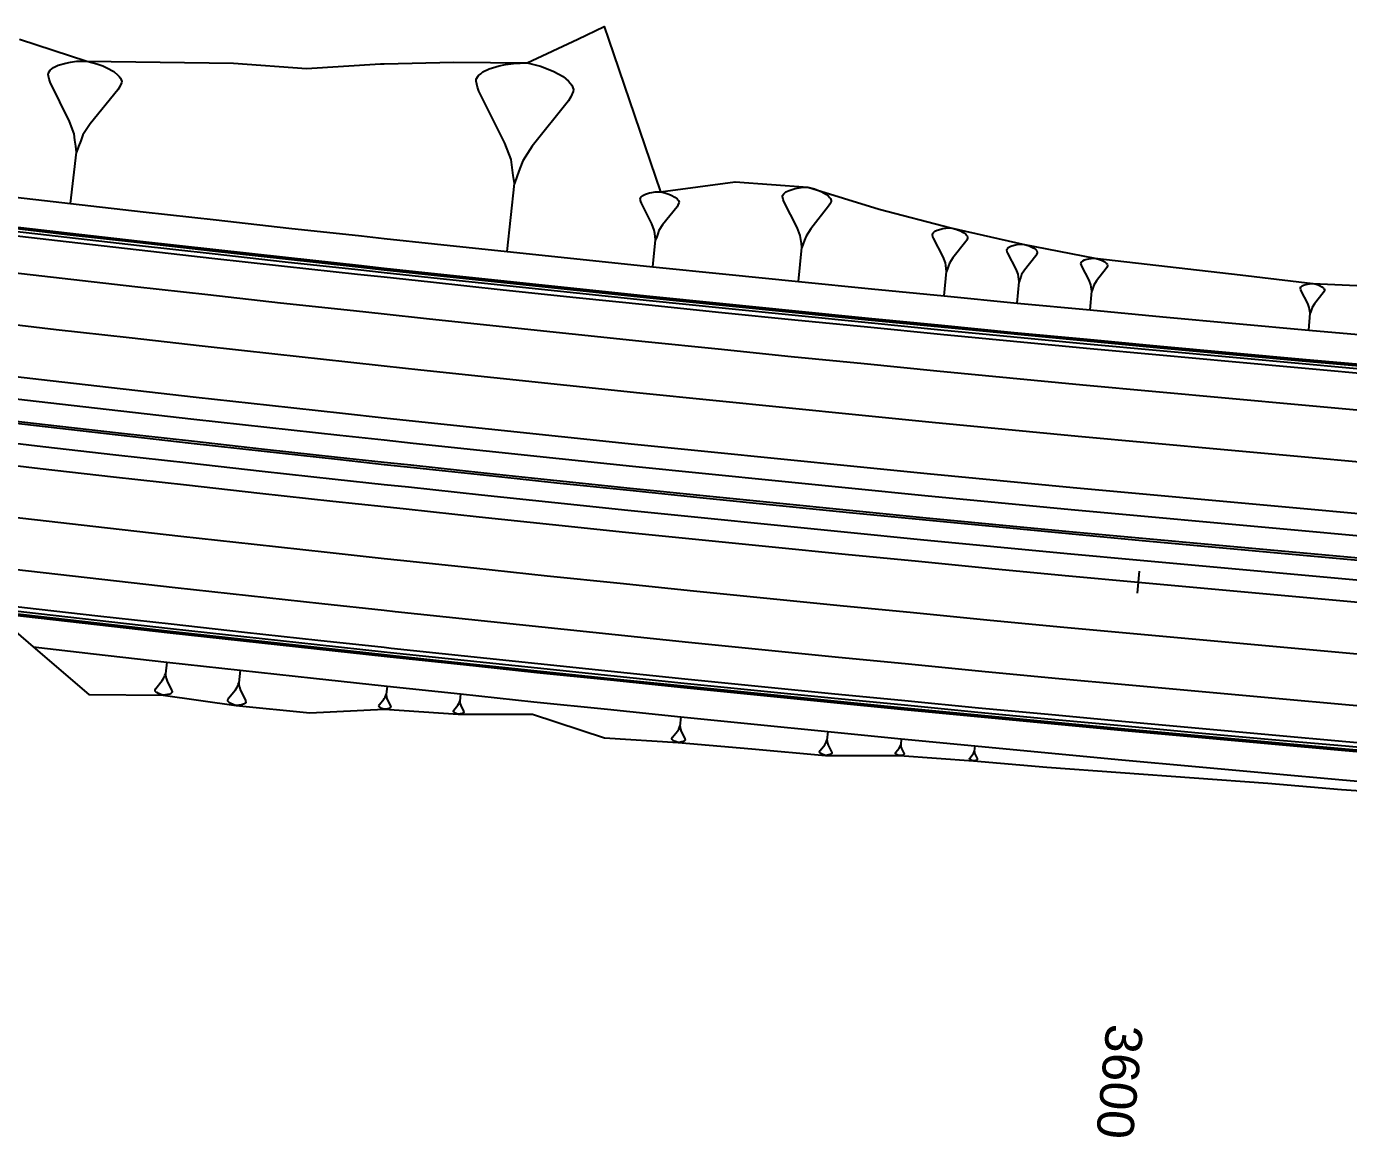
# Model space of a CAD drawing. Extents: x 384551 to 386632, y 802806 to 803252.
# Drawn here: x 384975.7 to 385065.5, y 802825.4 to 802900.9 of the extents above; entities that cross this region are included whole.
import ezdxf
from ezdxf.enums import TextEntityAlignment as Align

# ---------------------------------------------------------------- set-up
doc = ezdxf.new("R2010")
doc.units = 0
doc.layers.get('0').update_dxf_attribs({"linetype": 'CONTINUOUS'})
doc.styles.add('ARIAL', font='ARIAL.FON')

msp = doc.modelspace()

# ---------------------------------------------------------------- linework, layer by layer
at = {"color": 7}
for p, q in [((384978.6763, 802898.4327), (384979.0865, 802898.4868)), ((384979.0865, 802898.4868), (384979.7959, 802898.5066)), ((384979.7959, 802898.5066), (384980.4825, 802898.327)), ((384977.1661, 802897.5954), (384977.1775, 802897.6951)), ((384977.2316, 802897.2848), (384977.1661, 802897.5954)), ((384977.1775, 802897.6951), (384977.3001, 802897.8831)), ((384977.3001, 802897.8831), (384977.4112, 802897.9714)), ((384977.4112, 802897.9714), (384977.5223, 802898.0597)), ((384977.5223, 802898.0597), (384977.8443, 802898.2249)), ((384977.8443, 802898.2249), (384978.3657, 802898.3673)), ((384978.3657, 802898.3673), (384978.6763, 802898.4327)), ((384980.4825, 802898.327), (384980.87, 802898.1816)), ((384980.87, 802898.1816), (384981.1577, 802898.0476)), ((384981.1577, 802898.0476), (384981.6334, 802897.7911)), ((384981.6334, 802897.7911), (384981.9097, 802897.5575)), ((384981.9097, 802897.5575), (384981.998, 802897.4463)), ((385006.4134, 802897.5283), (385006.5595, 802897.6465)), ((385006.5595, 802897.6465), (385006.7056, 802897.7646)), ((385006.7056, 802897.7646), (385007.1299, 802897.9869)), ((385007.1299, 802897.9869), (385007.8184, 802898.1812)), ((385007.8184, 802898.1812), (385008.2287, 802898.2714)), ((385008.2287, 802898.2714), (385008.7711, 802898.3476)), ((385008.7711, 802898.3476), (385009.7099, 802898.3819)), ((385009.7099, 802898.3819), (385010.6207, 802898.1519)), ((385010.6207, 802898.1519), (385011.1352, 802897.9639)), ((385011.1352, 802897.9639), (385011.5175, 802897.7899)), ((385011.5175, 802897.7899), (385012.1501, 802897.4557)), ((384977.3085, 802897.074), (384977.2316, 802897.2848)), ((384978.6185, 802894.3985), (384977.3085, 802897.074)), ((384982.0179, 802896.7369), (384981.8953, 802896.5489)), ((384981.998, 802897.4463), (384982.0863, 802897.3352)), ((384982.1518, 802897.0247), (384982.0179, 802896.7369)), ((384982.0863, 802897.3352), (384982.1632, 802897.1244)), ((384982.1632, 802897.1244), (384982.1518, 802897.0247)), ((385006.2394, 802897.146), (385006.2534, 802897.2781)), ((385006.3296, 802896.7357), (385006.2394, 802897.146)), ((385006.2534, 802897.2781), (385006.4134, 802897.5283)), ((385006.4337, 802896.4575), (385006.3296, 802896.7357)), ((385012.1501, 802897.4557), (385012.5185, 802897.1496)), ((385012.5185, 802897.1496), (385012.6366, 802897.0035)), ((385012.6366, 802897.0035), (385012.7548, 802896.8574)), ((385012.7548, 802896.8574), (385012.8589, 802896.5792)), ((384981.8953, 802896.5489), (384980.0145, 802894.2387)), ((385008.1981, 802892.9311), (385006.4337, 802896.4575)), ((385012.5108, 802895.8145), (385010.0476, 802892.7354)), ((385012.6709, 802896.0648), (385012.5108, 802895.8145)), ((385012.8449, 802896.4471), (385012.6709, 802896.0648)), ((385012.8589, 802896.5792), (385012.8449, 802896.4471)), ((384978.9261, 802893.5551), (384978.6185, 802894.3985)), ((384980.0145, 802894.2387), (384979.5243, 802893.4866)), ((384978.9801, 802893.1449), (384978.9261, 802893.5551)), ((384979.0342, 802892.7346), (384978.9801, 802893.1449)), ((384979.379, 802893.0992), (384979.2336, 802892.7118)), ((384979.5243, 802893.4866), (384979.379, 802893.0992)), ((384978.6887, 802888.8343), (384979.0882, 802892.3243)), ((384979.0882, 802892.3243), (384979.0342, 802892.7346)), ((384979.2336, 802892.7118), (384979.0882, 802892.3243)), ((385008.6147, 802891.8183), (385008.1981, 802892.9311)), ((385010.0476, 802892.7354), (385009.4074, 802891.7344)), ((385008.6909, 802891.2758), (385008.6147, 802891.8183)), ((385008.7671, 802890.7334), (385008.6909, 802891.2758)), ((385009.4074, 802891.7344), (385009.2193, 802891.2199)), ((385008.8433, 802890.191), (385008.7671, 802890.7334)), ((385009.0313, 802890.7055), (385008.8433, 802890.191)), ((385009.2193, 802891.2199), (385009.0313, 802890.7055)), ((385008.3541, 802885.5671), (385008.8433, 802890.191)), ((385017.579, 802889.3852), (385017.7475, 802889.4741)), ((385017.7475, 802889.4741), (385018.0212, 802889.5522)), ((385018.0212, 802889.5522), (385018.1843, 802889.5886)), ((385018.1843, 802889.5886), (385018.4, 802889.6195)), ((385018.4, 802889.6195), (385018.7735, 802889.6342)), ((385018.7735, 802889.6342), (385019.1361, 802889.5438)), ((385019.1361, 802889.5438), (385019.3409, 802889.4695)), ((385027.064, 802889.3706), (385027.1432, 802889.4959)), ((385027.1432, 802889.4959), (385027.2158, 802889.5553)), ((385027.2158, 802889.5553), (385027.2884, 802889.6147)), ((385027.2884, 802889.6147), (385027.4995, 802889.7269)), ((385027.4995, 802889.7269), (385027.8427, 802889.8259)), ((385027.8427, 802889.8259), (385028.0473, 802889.8721)), ((385028.0473, 802889.8721), (385028.3178, 802889.9117)), ((385028.3178, 802889.9117), (385028.7864, 802889.9314)), ((385028.7864, 802889.9314), (385029.2417, 802889.8192)), ((385029.2417, 802889.8192), (385029.4991, 802889.7269)), ((385029.4991, 802889.7269), (385029.6905, 802889.6411)), ((385029.6905, 802889.6411), (385030.0072, 802889.4761)), ((385030.0072, 802889.4761), (385030.192, 802889.3243)), ((385017.3942, 802889.1386), (385017.3996, 802889.1912)), ((385017.4305, 802888.9755), (385017.3942, 802889.1386)), ((385017.3996, 802889.1912), (385017.463, 802889.2909)), ((385017.4723, 802888.8649), (385017.4305, 802888.9755)), ((385017.463, 802889.2909), (385017.521, 802889.3381)), ((385018.1782, 802887.464), (385017.4723, 802888.8649)), ((385017.521, 802889.3381), (385017.579, 802889.3852)), ((385019.8907, 802888.616), (385018.9142, 802887.3882)), ((385019.3409, 802889.4695), (385019.4933, 802889.4007)), ((385019.4933, 802889.4007), (385019.7453, 802889.2685)), ((385019.7453, 802889.2685), (385019.8922, 802889.1472)), ((385019.9541, 802888.7158), (385019.8907, 802888.616)), ((385019.8922, 802889.1472), (385019.9394, 802889.0892)), ((385019.9394, 802889.0892), (385019.9865, 802889.0312)), ((385020.0229, 802888.8681), (385019.9541, 802888.7158)), ((385019.9865, 802889.0312), (385020.0283, 802888.9206)), ((385020.0283, 802888.9206), (385020.0229, 802888.8681)), ((385027.0574, 802889.3046), (385027.064, 802889.3706)), ((385027.1036, 802889.1), (385027.0574, 802889.3046)), ((385027.1564, 802888.9614), (385027.1036, 802889.1)), ((385028.0472, 802887.206), (385027.1564, 802888.9614)), ((385030.192, 802888.6578), (385028.9711, 802887.1136)), ((385030.192, 802889.3243), (385030.2514, 802889.2517)), ((385030.2712, 802888.7832), (385030.192, 802888.6578)), ((385030.2514, 802889.2517), (385030.3108, 802889.1791)), ((385030.3569, 802888.9745), (385030.2712, 802888.7832)), ((385030.3108, 802889.1791), (385030.3636, 802889.0405)), ((385030.3636, 802889.0405), (385030.3569, 802888.9745)), ((385018.3452, 802887.0218), (385018.1782, 802887.464)), ((385018.3761, 802886.8061), (385018.3452, 802887.0218)), ((385018.4071, 802886.5904), (385018.3761, 802886.8061)), ((385018.5864, 802886.7844), (385018.5122, 802886.5795)), ((385018.6607, 802886.9893), (385018.5864, 802886.7844)), ((385018.9142, 802887.3882), (385018.6607, 802886.9893)), ((385028.2584, 802886.6517), (385028.0472, 802887.206)), ((385028.9711, 802887.1136), (385028.6543, 802886.6121)), ((385037.2529, 802886.7698), (385037.3098, 802886.8605)), ((385037.3098, 802886.8605), (385037.3621, 802886.9036)), ((385037.3621, 802886.9036), (385037.4144, 802886.9466)), ((385037.4144, 802886.9466), (385037.5667, 802887.0281)), ((385037.5667, 802887.0281), (385037.8143, 802887.1003)), ((385037.8143, 802887.1003), (385037.9619, 802887.134)), ((385037.9619, 802887.134), (385038.1573, 802887.1632)), ((385038.1573, 802887.1632), (385038.4956, 802887.1784)), ((385038.4956, 802887.1784), (385038.8247, 802887.0984)), ((385038.8247, 802887.0984), (385039.0107, 802887.0322)), ((385039.0107, 802887.0322), (385039.1491, 802886.9706)), ((385039.1491, 802886.9706), (385039.3782, 802886.8521)), ((385039.3782, 802886.8521), (385039.5119, 802886.7429)), ((385018.2486, 802884.5346), (385018.438, 802886.3746)), ((385018.438, 802886.3746), (385018.4071, 802886.5904)), ((385018.5122, 802886.5795), (385018.438, 802886.3746)), ((385028.298, 802886.3811), (385028.2584, 802886.6517)), ((385028.3375, 802886.1106), (385028.298, 802886.3811)), ((385028.3771, 802885.84), (385028.3375, 802886.1106)), ((385028.4695, 802886.0974), (385028.3771, 802885.84)), ((385028.5619, 802886.3547), (385028.4695, 802886.0974)), ((385028.6543, 802886.6121), (385028.5619, 802886.3547)), ((385037.2482, 802886.7222), (385037.2529, 802886.7698)), ((385037.282, 802886.5745), (385037.2482, 802886.7222)), ((385037.3204, 802886.4745), (385037.282, 802886.5745)), ((385037.9674, 802885.2087), (385037.3204, 802886.4745)), ((385039.5133, 802886.2615), (385038.6348, 802885.1438)), ((385039.5119, 802886.7429), (385039.555, 802886.6906)), ((385039.5702, 802886.3522), (385039.5133, 802886.2615)), ((385039.555, 802886.6906), (385039.598, 802886.6383)), ((385039.6318, 802886.4906), (385039.5702, 802886.3522)), ((385039.598, 802886.6383), (385039.6364, 802886.5383)), ((385039.6364, 802886.5383), (385039.6318, 802886.4906)), ((385042.4458, 802885.8733), (385042.5773, 802885.9439)), ((385042.5773, 802885.9439), (385042.7913, 802886.0066)), ((385042.7913, 802886.0066), (385042.9189, 802886.036)), ((385042.9189, 802886.036), (385043.0877, 802886.0614)), ((385043.0877, 802886.0614), (385043.3802, 802886.075)), ((385043.3802, 802886.075), (385043.6648, 802886.0062)), ((385043.6648, 802886.0062), (385043.8257, 802885.9492)), ((385043.8257, 802885.9492), (385043.9454, 802885.8962)), ((385043.9454, 802885.8962), (385044.1436, 802885.794)), ((385028.1461, 802883.5303), (385028.3771, 802885.84)), ((385038.121, 802884.8088), (385037.9674, 802885.2087)), ((385038.6348, 802885.1438), (385038.4071, 802884.781)), ((385042.3024, 802885.679), (385042.3064, 802885.7203)), ((385042.3318, 802885.5514), (385042.3024, 802885.679)), ((385042.3064, 802885.7203), (385042.3555, 802885.7987)), ((385042.3651, 802885.4651), (385042.3318, 802885.5514)), ((385042.3555, 802885.7987), (385042.4006, 802885.836)), ((385042.926, 802884.3715), (385042.3651, 802885.4651)), ((385042.4006, 802885.836), (385042.4458, 802885.8733)), ((385044.2611, 802885.2836), (385043.503, 802884.3163)), ((385044.1436, 802885.794), (385044.2594, 802885.6997)), ((385044.2594, 802885.6997), (385044.2966, 802885.6546)), ((385044.3102, 802885.3621), (385044.2611, 802885.2836)), ((385044.2966, 802885.6546), (385044.3339, 802885.6094)), ((385044.3633, 802885.4818), (385044.3102, 802885.3621)), ((385044.3339, 802885.6094), (385044.3672, 802885.523)), ((385044.3672, 802885.523), (385044.3633, 802885.4818)), ((385047.4602, 802884.9394), (385047.5756, 802885.0015)), ((385047.5756, 802885.0015), (385047.7634, 802885.0569)), ((385047.7634, 802885.0569), (385047.8754, 802885.0828)), ((385047.8754, 802885.0828), (385048.0236, 802885.1054)), ((385048.0236, 802885.1054), (385048.2804, 802885.1177)), ((385048.2804, 802885.1177), (385048.5303, 802885.0576)), ((385048.5303, 802885.0576), (385048.6717, 802885.0078)), ((385048.6717, 802885.0078), (385048.7769, 802884.9614)), ((385038.0464, 802882.5543), (385038.2085, 802884.2228)), ((385038.1502, 802884.6134), (385038.121, 802884.8088)), ((385038.1793, 802884.4181), (385038.1502, 802884.6134)), ((385038.2085, 802884.2228), (385038.1793, 802884.4181)), ((385038.2747, 802884.4089), (385038.2085, 802884.2228)), ((385038.3409, 802884.5949), (385038.2747, 802884.4089)), ((385038.4071, 802884.781), (385038.3409, 802884.5949)), ((385043.0593, 802884.026), (385042.926, 802884.3715)), ((385043.503, 802884.3163), (385043.3066, 802884.0023)), ((385047.3345, 802884.7686), (385047.3379, 802884.8048)), ((385047.3605, 802884.6566), (385047.3345, 802884.7686)), ((385047.3379, 802884.8048), (385047.381, 802884.8738)), ((385047.3899, 802884.5808), (385047.3605, 802884.6566)), ((385047.381, 802884.8738), (385047.4206, 802884.9066)), ((385047.8837, 802883.6213), (385047.3899, 802884.5808)), ((385047.4206, 802884.9066), (385047.4602, 802884.9394)), ((385049.0549, 802884.4239), (385048.3905, 802883.5736)), ((385048.7769, 802884.9614), (385048.9511, 802884.8719)), ((385048.9511, 802884.8719), (385049.0528, 802884.7893)), ((385049.0528, 802884.7893), (385049.0856, 802884.7497)), ((385049.0979, 802884.4929), (385049.0549, 802884.4239)), ((385049.0856, 802884.7497), (385049.1184, 802884.7101)), ((385049.1444, 802884.598), (385049.0979, 802884.4929)), ((385049.1184, 802884.7101), (385049.1478, 802884.6342)), ((385049.1478, 802884.6342), (385049.1444, 802884.598)), ((385042.9976, 802882.0769), (385043.1356, 802883.5195)), ((385043.0848, 802883.8572), (385043.0593, 802884.026)), ((385043.1102, 802883.6884), (385043.0848, 802883.8572)), ((385043.1356, 802883.5195), (385043.1102, 802883.6884)), ((385043.1926, 802883.6805), (385043.1356, 802883.5195)), ((385043.2496, 802883.8414), (385043.1926, 802883.6805)), ((385043.3066, 802884.0023), (385043.2496, 802883.8414)), ((385048.0012, 802883.3181), (385047.8837, 802883.6213)), ((385048.0238, 802883.1699), (385048.0012, 802883.3181)), ((385048.2184, 802883.2976), (385048.1685, 802883.1563)), ((385048.3905, 802883.5736), (385048.2184, 802883.2976)), ((385062.2846, 802883.1773), (385062.3201, 802883.207)), ((385062.3201, 802883.207), (385062.3556, 802883.2367)), ((385062.3556, 802883.2367), (385062.4593, 802883.2931)), ((385062.4593, 802883.2931), (385062.6282, 802883.3436)), ((385062.6282, 802883.3436), (385062.7289, 802883.3674)), ((385062.7289, 802883.3674), (385062.8622, 802883.3883)), ((385062.8622, 802883.3883), (385063.0934, 802883.4004)), ((385063.0934, 802883.4004), (385063.3186, 802883.3473)), ((385063.3186, 802883.3473), (385063.4461, 802883.3029)), ((385063.4461, 802883.3029), (385063.541, 802883.2615)), ((385063.541, 802883.2615), (385063.6981, 802883.1817)), ((385047.9494, 802881.6066), (385048.0689, 802882.8735)), ((385048.0463, 802883.0217), (385048.0238, 802883.1699)), ((385048.0689, 802882.8735), (385048.0463, 802883.0217)), ((385048.1187, 802883.0149), (385048.0689, 802882.8735)), ((385048.1685, 802883.1563), (385048.1187, 802883.0149)), ((385062.2432, 802883.0825), (385062.2461, 802883.1151)), ((385062.267, 802882.9817), (385062.2432, 802883.0825)), ((385062.2461, 802883.1151), (385062.2846, 802883.1773)), ((385062.2937, 802882.9136), (385062.267, 802882.9817)), ((385062.742, 802882.0517), (385062.2937, 802882.9136)), ((385063.7933, 802882.7787), (385063.1984, 802882.0106)), ((385063.6981, 802883.1817), (385063.7901, 802883.1077)), ((385063.7901, 802883.1077), (385063.8197, 802883.0721)), ((385063.8318, 802882.841), (385063.7933, 802882.7787)), ((385063.8197, 802883.0721), (385063.8494, 802883.0366)), ((385063.8732, 802882.9359), (385063.8318, 802882.841)), ((385063.8494, 802883.0366), (385063.8761, 802882.9685)), ((385063.8761, 802882.9685), (385063.8732, 802882.9359)), ((385062.849, 802881.7791), (385062.742, 802882.0517)), ((385062.8698, 802881.6458), (385062.849, 802881.7791)), ((385062.8907, 802881.5125), (385062.8698, 802881.6458)), ((385062.9116, 802881.3791), (385062.8907, 802881.5125)), ((385062.9559, 802881.5066), (385062.9116, 802881.3791)), ((385063.0002, 802881.6341), (385062.9559, 802881.5066)), ((385063.0446, 802881.7616), (385063.0002, 802881.6341)), ((385063.1984, 802882.0106), (385063.0446, 802881.7616)), ((385062.809, 802880.2381), (385062.9116, 802881.3791)), ((384985.2251, 802857.7033), (384985.1348, 802856.8942)), ((384990.2118, 802857.1505), (384990.1168, 802856.288)), ((384984.487, 802855.9132), (384984.9214, 802856.4499)), ((384984.9214, 802856.4499), (384985.0345, 802856.6245)), ((384985.0345, 802856.6245), (384985.0679, 802856.7144)), ((384985.0679, 802856.7144), (384985.1014, 802856.8043)), ((384985.1014, 802856.8043), (384985.1348, 802856.8942)), ((384985.1348, 802856.8942), (384985.1476, 802856.7991)), ((384985.1476, 802856.7991), (384985.1604, 802856.7041)), ((384985.1604, 802856.7041), (384985.1732, 802856.609)), ((384985.1732, 802856.609), (384985.245, 802856.4138)), ((384985.245, 802856.4138), (384985.5504, 802855.7946)), ((384990.0813, 802856.1921), (384990.1168, 802856.288)), ((384990.1168, 802856.288), (384990.1306, 802856.1867)), ((384984.4253, 802855.7797), (384984.4279, 802855.8028)), ((384984.4433, 802855.7309), (384984.4253, 802855.7797)), ((384984.4279, 802855.8028), (384984.4587, 802855.8696)), ((384984.4638, 802855.7052), (384984.4433, 802855.7309)), ((384984.4587, 802855.8696), (384984.487, 802855.9132)), ((384984.4843, 802855.6795), (384984.4638, 802855.7052)), ((384984.5485, 802855.6255), (384984.4843, 802855.6795)), ((384984.659, 802855.5664), (384984.5485, 802855.6255)), ((384984.7257, 802855.5355), (384984.659, 802855.5664)), ((384984.8156, 802855.5021), (384984.7257, 802855.5355)), ((384984.9749, 802855.4609), (384984.8156, 802855.5021)), ((384985.1393, 802855.4659), (384984.9749, 802855.4609)), ((384985.2343, 802855.4787), (384985.1393, 802855.4659)), ((384985.3062, 802855.4941), (384985.2343, 802855.4787)), ((384985.427, 802855.5275), (384985.3062, 802855.4941)), ((384985.5015, 802855.566), (384985.427, 802855.5275)), ((384985.5272, 802855.5865), (384985.5015, 802855.566)), ((384985.5529, 802855.607), (384985.5272, 802855.5865)), ((384985.5504, 802855.7946), (384985.5684, 802855.7457)), ((384985.5812, 802855.6507), (384985.5529, 802855.607)), ((384985.5684, 802855.7457), (384985.5837, 802855.6738)), ((384985.5837, 802855.6738), (384985.5812, 802855.6507)), ((384989.4279, 802855.2415), (384989.89, 802855.8141)), ((384989.89, 802855.8141), (384990.0103, 802856.0004)), ((384990.0103, 802856.0004), (384990.0458, 802856.0962)), ((384990.0458, 802856.0962), (384990.0813, 802856.1921)), ((384990.1306, 802856.1867), (384990.1444, 802856.0854)), ((384990.1444, 802856.0854), (384990.1582, 802855.9841)), ((384990.1582, 802855.9841), (384990.235, 802855.7761)), ((384990.235, 802855.7761), (384990.5615, 802855.1166)), ((385000.0574, 802855.3104), (385000.0806, 802855.3734)), ((385000.0806, 802855.3734), (385000.1037, 802855.4365)), ((385000.1037, 802855.4365), (385000.1268, 802855.4995)), ((385000.1876, 802856.0662), (385000.1268, 802855.4995)), ((385000.1268, 802855.4995), (385000.1361, 802855.433)), ((385000.1361, 802855.433), (385000.1453, 802855.3665)), ((385000.1453, 802855.3665), (385000.1546, 802855.3)), ((385005.1767, 802855.5347), (385005.1245, 802855.0412)), ((384989.3623, 802855.099), (384989.365, 802855.1237)), ((384989.3815, 802855.047), (384989.3623, 802855.099)), ((384989.365, 802855.1237), (384989.3978, 802855.1949)), ((384989.4035, 802855.0197), (384989.3815, 802855.047)), ((384989.3978, 802855.1949), (384989.4279, 802855.2415)), ((384989.4254, 802854.9923), (384989.4035, 802855.0197)), ((384989.4939, 802854.9349), (384989.4254, 802854.9923)), ((384989.6117, 802854.872), (384989.4939, 802854.9349)), ((384989.6829, 802854.8392), (384989.6117, 802854.872)), ((384989.7788, 802854.8037), (384989.6829, 802854.8392)), ((384989.9485, 802854.7601), (384989.7788, 802854.8037)), ((384990.1238, 802854.7658), (384989.9485, 802854.7601)), ((384990.225, 802854.7795), (384990.1238, 802854.7658)), ((384990.3017, 802854.796), (384990.225, 802854.7795)), ((384990.4303, 802854.8318), (384990.3017, 802854.796)), ((384990.5097, 802854.8729), (384990.4303, 802854.8318)), ((384990.537, 802854.8948), (384990.5097, 802854.8729)), ((384990.5644, 802854.9168), (384990.537, 802854.8948)), ((384990.5615, 802855.1166), (384990.5807, 802855.0646)), ((384990.5945, 802854.9633), (384990.5644, 802854.9168)), ((384990.5807, 802855.0646), (384990.5972, 802854.988)), ((384990.5972, 802854.988), (384990.5945, 802854.9633)), ((384999.6335, 802854.7171), (384999.6352, 802854.7333)), ((384999.6462, 802854.683), (384999.6335, 802854.7171)), ((384999.6352, 802854.7333), (384999.6566, 802854.7802)), ((384999.6607, 802854.6651), (384999.6462, 802854.683)), ((384999.6566, 802854.7802), (384999.6763, 802854.8108)), ((384999.6751, 802854.6472), (384999.6607, 802854.6651)), ((384999.7202, 802854.6096), (384999.6751, 802854.6472)), ((384999.6763, 802854.8108), (384999.9788, 802855.1878)), ((384999.7977, 802854.5685), (384999.7202, 802854.6096)), ((384999.8446, 802854.5471), (384999.7977, 802854.5685)), ((384999.9076, 802854.524), (384999.8446, 802854.5471)), ((385000, 802854.5005), (384999.9076, 802854.524)), ((384999.9788, 802855.1878), (385000, 802855.2209)), ((385000, 802855.2209), (385000.0574, 802855.3104)), ((385000.0192, 802854.4956), (385000, 802854.5005)), ((385000.1343, 802854.4997), (385000.0192, 802854.4956)), ((385000.2008, 802854.5089), (385000.1343, 802854.4997)), ((385000.1546, 802855.3), (385000.2055, 802855.1635)), ((385000.2511, 802854.5199), (385000.2008, 802854.5089)), ((385000.2055, 802855.1635), (385000.4211, 802854.7309)), ((385000.3355, 802854.5436), (385000.2511, 802854.5199)), ((385000.3876, 802854.5708), (385000.3355, 802854.5436)), ((385000.4055, 802854.5852), (385000.3876, 802854.5708)), ((385000.4234, 802854.5997), (385000.4055, 802854.5852)), ((385000.4211, 802854.7309), (385000.4338, 802854.6968)), ((385000.4431, 802854.6303), (385000.4234, 802854.5997)), ((385000.4338, 802854.6968), (385000.4448, 802854.6465)), ((385000.4448, 802854.6465), (385000.4431, 802854.6303)), ((385004.7159, 802854.4143), (385004.733, 802854.441)), ((385004.733, 802854.441), (385004.9959, 802854.7697)), ((385004.9959, 802854.7697), (385005.0643, 802854.8765)), ((385005.0643, 802854.8765), (385005.0843, 802854.9314)), ((385005.0843, 802854.9314), (385005.1044, 802854.9863)), ((385005.1044, 802854.9863), (385005.1245, 802855.0412)), ((385005.1245, 802855.0412), (385005.1326, 802854.9833)), ((385005.1326, 802854.9833), (385005.1407, 802854.9254)), ((385005.1407, 802854.9254), (385005.1489, 802854.8676)), ((385005.1489, 802854.8676), (385005.1933, 802854.7488)), ((385005.1933, 802854.7488), (385005.3816, 802854.3724)), ((385004.6959, 802854.3594), (385004.6974, 802854.3735)), ((385004.707, 802854.3297), (385004.6959, 802854.3594)), ((385004.6974, 802854.3735), (385004.7159, 802854.4143)), ((385004.7196, 802854.3141), (385004.707, 802854.3297)), ((385004.7322, 802854.2985), (385004.7196, 802854.3141)), ((385004.7715, 802854.2659), (385004.7322, 802854.2985)), ((385004.839, 802854.2302), (385004.7715, 802854.2659)), ((385004.8799, 802854.2116), (385004.839, 802854.2302)), ((385004.9348, 802854.1916), (385004.8799, 802854.2116)), ((385005.032, 802854.167), (385004.9348, 802854.1916)), ((385005.1322, 802854.1707), (385005.032, 802854.167)), ((385005.1901, 802854.1788), (385005.1322, 802854.1707)), ((385005.2339, 802854.1884), (385005.1901, 802854.1788)), ((385005.3073, 802854.2092), (385005.2339, 802854.1884)), ((385005.3526, 802854.2329), (385005.3073, 802854.2092)), ((385005.3682, 802854.2455), (385005.3526, 802854.2329)), ((385005.3838, 802854.2581), (385005.3682, 802854.2455)), ((385005.3816, 802854.3724), (385005.3928, 802854.3427)), ((385005.4009, 802854.2848), (385005.3838, 802854.2581)), ((385005.3928, 802854.3427), (385005.4024, 802854.2989)), ((385005.4024, 802854.2989), (385005.4009, 802854.2848)), ((385020.1483, 802853.9832), (385020.0848, 802853.3564)), ((385019.5911, 802852.5924), (385019.9231, 802853.011)), ((385019.9231, 802853.011), (385020.0092, 802853.147)), ((385020.0092, 802853.147), (385020.0344, 802853.2168)), ((385020.0344, 802853.2168), (385020.0596, 802853.2866)), ((385020.0596, 802853.2866), (385020.0848, 802853.3564)), ((385020.0848, 802853.3564), (385020.0954, 802853.283)), ((385020.0954, 802853.283), (385020.106, 802853.2095)), ((385020.106, 802853.2095), (385020.1167, 802853.1361)), ((385020.1167, 802853.1361), (385020.1738, 802852.9856)), ((385020.1738, 802852.9856), (385020.4148, 802852.5088)), ((385030.1331, 802852.9845), (385030.0755, 802852.4004)), ((385019.5444, 802852.4886), (385019.5462, 802852.5065)), ((385019.5587, 802852.451), (385019.5444, 802852.4886)), ((385019.5462, 802852.5065), (385019.5696, 802852.5584)), ((385019.5748, 802852.4312), (385019.5587, 802852.451)), ((385019.5696, 802852.5584), (385019.5911, 802852.5924)), ((385019.5909, 802852.4115), (385019.5748, 802852.4312)), ((385019.641, 802852.3703), (385019.5909, 802852.4115)), ((385019.7269, 802852.3254), (385019.641, 802852.3703)), ((385019.7788, 802852.302), (385019.7269, 802852.3254)), ((385019.8486, 802852.2768), (385019.7788, 802852.302)), ((385019.9721, 802852.2462), (385019.8486, 802852.2768)), ((385020.0993, 802852.2514), (385019.9721, 802852.2462)), ((385020.1727, 802852.262), (385020.0993, 802852.2514)), ((385020.2282, 802852.2745), (385020.1727, 802852.262)), ((385020.3214, 802852.3012), (385020.2282, 802852.2745)), ((385020.3788, 802852.3316), (385020.3214, 802852.3012)), ((385020.3985, 802852.3477), (385020.3788, 802852.3316)), ((385020.4182, 802852.3638), (385020.3985, 802852.3477)), ((385020.4148, 802852.5088), (385020.4291, 802852.4712)), ((385020.4398, 802852.3978), (385020.4182, 802852.3638)), ((385020.4291, 802852.4712), (385020.4416, 802852.4157)), ((385020.4416, 802852.4157), (385020.4398, 802852.3978)), ((385029.6177, 802851.6874), (385029.9258, 802852.0782)), ((385029.9258, 802852.0782), (385030.0057, 802852.2051)), ((385030.0057, 802852.2051), (385030.029, 802852.2702)), ((385030.029, 802852.2702), (385030.0522, 802852.3353)), ((385030.0522, 802852.3353), (385030.0755, 802852.4004)), ((385030.0755, 802852.4004), (385030.0856, 802852.332)), ((385030.0856, 802852.332), (385030.0957, 802852.2636)), ((385030.0957, 802852.2636), (385030.1058, 802852.1953)), ((385030.1058, 802852.1953), (385030.1594, 802852.0552)), ((385030.1594, 802852.0552), (385030.3853, 802851.6117)), ((385034.7617, 802851.5739), (385034.9802, 802851.8519)), ((385034.9802, 802851.8519), (385035.0368, 802851.9421)), ((385035.0368, 802851.9421), (385035.0533, 802851.9884)), ((385035.0533, 802851.9884), (385035.0698, 802852.0346)), ((385035.0698, 802852.0346), (385035.0862, 802852.0809)), ((385035.1265, 802852.4958), (385035.0862, 802852.0809)), ((385035.0862, 802852.0809), (385035.0935, 802852.0323)), ((385035.0935, 802852.0323), (385035.1007, 802851.9838)), ((385035.1007, 802851.9838), (385035.108, 802851.9352)), ((385035.108, 802851.9352), (385035.1462, 802851.8357)), ((385035.1462, 802851.8357), (385035.3071, 802851.521)), ((385040.1206, 802852.0143), (385040.0854, 802851.6462)), ((385029.5745, 802851.5905), (385029.5761, 802851.6072)), ((385029.5879, 802851.5555), (385029.5745, 802851.5905)), ((385029.5761, 802851.6072), (385029.5977, 802851.6556)), ((385029.6029, 802851.5372), (385029.5879, 802851.5555)), ((385029.5977, 802851.6556), (385029.6177, 802851.6874)), ((385029.6179, 802851.5189), (385029.6029, 802851.5372)), ((385029.6647, 802851.4806), (385029.6179, 802851.5189)), ((385029.7448, 802851.439), (385029.6647, 802851.4806)), ((385029.7933, 802851.4173), (385029.7448, 802851.439)), ((385029.8584, 802851.3941), (385029.7933, 802851.4173)), ((385029.9735, 802851.3659), (385029.8584, 802851.3941)), ((385030.092, 802851.371), (385029.9735, 802851.3659)), ((385030.1604, 802851.3811), (385030.092, 802851.371)), ((385030.2121, 802851.3929), (385030.1604, 802851.3811)), ((385030.2988, 802851.418), (385030.2121, 802851.3929)), ((385030.3521, 802851.4465), (385030.2988, 802851.418)), ((385030.3705, 802851.4615), (385030.3521, 802851.4465)), ((385030.3888, 802851.4766), (385030.3705, 802851.4615)), ((385030.3853, 802851.6117), (385030.3987, 802851.5767)), ((385030.4088, 802851.5083), (385030.3888, 802851.4766)), ((385030.3987, 802851.5767), (385030.4104, 802851.525)), ((385030.4104, 802851.525), (385030.4088, 802851.5083)), ((385034.7311, 802851.5051), (385034.7323, 802851.517)), ((385034.7407, 802851.4802), (385034.7311, 802851.5051)), ((385034.7323, 802851.517), (385034.7476, 802851.5514)), ((385034.7514, 802851.4672), (385034.7407, 802851.4802)), ((385034.7476, 802851.5514), (385034.7617, 802851.5739)), ((385034.7621, 802851.4542), (385034.7514, 802851.4672)), ((385034.7953, 802851.4271), (385034.7621, 802851.4542)), ((385034.8523, 802851.3976), (385034.7953, 802851.4271)), ((385034.8867, 802851.3823), (385034.8523, 802851.3976)), ((385034.933, 802851.3658), (385034.8867, 802851.3823)), ((385035.0148, 802851.3459), (385034.933, 802851.3658)), ((385035.099, 802851.3497), (385035.0148, 802851.3459)), ((385035.1475, 802851.357), (385035.099, 802851.3497)), ((385035.1842, 802851.3654), (385035.1475, 802851.357)), ((385035.2458, 802851.3833), (385035.1842, 802851.3654)), ((385035.2837, 802851.4036), (385035.2458, 802851.3833)), ((385035.2967, 802851.4143), (385035.2837, 802851.4036)), ((385035.3097, 802851.425), (385035.2967, 802851.4143)), ((385035.3071, 802851.521), (385035.3166, 802851.4961)), ((385035.3239, 802851.4475), (385035.3097, 802851.425)), ((385035.3166, 802851.4961), (385035.325, 802851.4594)), ((385035.325, 802851.4594), (385035.3239, 802851.4475)), ((385039.7712, 802851.1351), (385039.7722, 802851.1456)), ((385039.7797, 802851.1131), (385039.7712, 802851.1351)), ((385039.7722, 802851.1456), (385039.7858, 802851.1761)), ((385039.7892, 802851.1015), (385039.7797, 802851.1131)), ((385039.7858, 802851.1761), (385039.7983, 802851.1962)), ((385039.7987, 802851.09), (385039.7892, 802851.1015)), ((385039.7983, 802851.1962), (385039.9917, 802851.443)), ((385039.8283, 802851.066), (385039.7987, 802851.09)), ((385039.8788, 802851.0399), (385039.8283, 802851.066)), ((385039.9094, 802851.0264), (385039.8788, 802851.0399)), ((385039.9504, 802851.0118), (385039.9094, 802851.0264)), ((385040.023, 802850.9943), (385039.9504, 802851.0118)), ((385039.9917, 802851.443), (385040.0418, 802851.5231)), ((385040.0976, 802850.9977), (385040.023, 802850.9943)), ((385040.0418, 802851.5231), (385040.0563, 802851.5641)), ((385040.0563, 802851.5641), (385040.0709, 802851.6052)), ((385040.0709, 802851.6052), (385040.0854, 802851.6462)), ((385040.0854, 802851.6462), (385040.0919, 802851.6032)), ((385040.0919, 802851.6032), (385040.0984, 802851.5601)), ((385040.1407, 802851.0042), (385040.0976, 802850.9977)), ((385040.0984, 802851.5601), (385040.1049, 802851.517)), ((385040.1049, 802851.517), (385040.1389, 802851.4289)), ((385040.1389, 802851.4289), (385040.282, 802851.1499)), ((385040.1733, 802851.0117), (385040.1407, 802851.0042)), ((385040.2279, 802851.0277), (385040.1733, 802851.0117)), ((385040.2614, 802851.0457), (385040.2279, 802851.0277)), ((385040.2729, 802851.0552), (385040.2614, 802851.0457)), ((385040.2845, 802851.0648), (385040.2729, 802851.0552)), ((385040.282, 802851.1499), (385040.2905, 802851.1278)), ((385040.297, 802851.0848), (385040.2845, 802851.0648)), ((385040.2905, 802851.1278), (385040.298, 802851.0953)), ((385040.298, 802851.0953), (385040.297, 802851.0848))]:
    msp.add_line(p, q, dxfattribs=at)
at = {"color": 3}
msp.add_line((385051.2985, 802863.8676), (385051.1599, 802862.374), dxfattribs=at)
at = {"color": 7, "linetype": 'CONTINUOUS'}
for points in [[(385013.1407, 802900), (385014.9505, 802900.8536), (385015.2413, 802900)], [(384975.2256, 802900), (384979.7959, 802898.5066), (384984.7793, 802898.4322), (384989.762, 802898.364), (384994.7108, 802898.0004), (384999.7336, 802898.3221), (385000, 802898.3274)], [(385000, 802898.3274), (385004.7301, 802898.4225), (385009.7099, 802898.3819), (385013.1407, 802900)], [(385015.2413, 802900), (385018.7735, 802889.6342), (385023.8349, 802890.3154), (385028.7864, 802889.9314), (385033.6294, 802888.4509), (385038.4956, 802887.1784), (385043.3802, 802886.075), (385048.2804, 802885.1177), (385053.2188, 802884.5574), (385058.1569, 802883.9899), (385063.0934, 802883.4004), (385068.0617, 802883.1665), (385073.0647, 802883.3379), (385078.0973, 802883.8748), (385083.0367, 802883.337), (385087.9811, 802882.8565), (385092.9323, 802882.4572), (385097.8081, 802881.1133), (385100, 802880.4992)], [(384900, 802898.7516), (384904.6573, 802898.1137), (384909.5864, 802897.4457), (384914.5164, 802896.7848), (384919.4474, 802896.1309), (384924.3793, 802895.4841), (384927.3378, 802895.0995), (384929.3121, 802894.8443), (384934.2458, 802894.2116), (384939.1805, 802893.5859), (384944.116, 802892.9673), (384949.0524, 802892.3557), (384953.9897, 802891.7512), (384958.9278, 802891.1537), (384963.8668, 802890.5633), (384968.0997, 802890.0629), (384968.8066, 802889.9799), (384973.7472, 802889.4036), (384978.6887, 802888.8343), (384983.631, 802888.2721), (384988.574, 802887.717), (384993.5179, 802887.1689), (384998.4625, 802886.6279), (385000, 802886.4619)], [(384900, 802896.7329), (384904.3873, 802896.132), (384909.3192, 802895.4636), (384914.2521, 802894.8024), (384919.1859, 802894.1481), (384924.1206, 802893.5009), (384927.0809, 802893.1161), (384929.0563, 802892.8608), (384933.9929, 802892.2277), (384938.9303, 802891.6016), (384943.8687, 802890.9826), (384948.8079, 802890.3707), (384953.748, 802889.7658), (384958.689, 802889.168), (384963.6308, 802888.5772), (384967.8661, 802888.0766), (384968.5735, 802887.9935), (384973.5169, 802887.4169), (384978.4612, 802886.8473), (384983.4063, 802886.2848), (384988.3523, 802885.7293), (384993.299, 802885.181), (384998.2464, 802884.6396), (385000, 802884.4503)], [(384900, 802896.6219), (384904.3724, 802896.023), (384909.3045, 802895.3546), (384914.2375, 802894.6933), (384919.1715, 802894.039), (384924.1064, 802893.3918), (384927.0667, 802893.007), (384929.0422, 802892.7517), (384933.9789, 802892.1185), (384938.9166, 802891.4925), (384943.8551, 802890.8735), (384948.7945, 802890.2615), (384953.7347, 802889.6566), (384958.6759, 802889.0588), (384963.6178, 802888.468), (384967.8533, 802887.9674), (384968.5606, 802887.8843), (384973.5043, 802887.3076), (384978.4487, 802886.738), (384983.394, 802886.1755), (384988.3401, 802885.62), (384993.2869, 802885.0716), (384998.2345, 802884.5303), (385000, 802884.3397)], [(384900, 802893.604), (384903.9688, 802893.0604), (384908.9051, 802892.3914), (384913.8424, 802891.7295), (384918.7806, 802891.0747), (384923.7197, 802890.4269), (384926.6826, 802890.0418), (384928.6598, 802889.7862), (384933.6007, 802889.1526), (384938.5426, 802888.526), (384943.4853, 802887.9064), (384948.429, 802887.2939), (384953.3735, 802886.6885), (384958.3188, 802886.0902), (384963.265, 802885.4989), (384967.5041, 802884.9978), (384968.2121, 802884.9147), (384973.16, 802884.3375), (384978.1087, 802883.7674), (384983.0582, 802883.2044), (384988.0085, 802882.6485), (384992.9596, 802882.0996), (384997.9115, 802881.5578), (385000, 802881.3323)], [(384900, 802890.0713), (384903.4963, 802889.5924), (384908.4376, 802888.9228), (384913.3798, 802888.2602), (384918.323, 802887.6048), (384923.2671, 802886.9563), (384926.2329, 802886.5708), (384928.2121, 802886.315), (384933.158, 802885.6807), (384938.1048, 802885.0534), (384943.0525, 802884.4333), (384948.0011, 802883.8202), (384952.9506, 802883.2142), (384957.9009, 802882.6152), (384962.8521, 802882.0233), (384967.0954, 802881.5218), (384967.8041, 802881.4385), (384972.7569, 802880.8608), (384977.7106, 802880.2901), (384982.6651, 802879.7266), (384987.6204, 802879.1701), (384992.5764, 802878.6206), (384997.5333, 802878.0783), (385000, 802877.812)], [(384900, 802886.5386), (384903.0238, 802886.1244), (384907.9701, 802885.4542), (384912.9172, 802884.7909), (384917.8654, 802884.1348), (384922.8144, 802883.4857), (384925.7832, 802883.0998), (384927.7644, 802882.8437), (384932.7152, 802882.2088), (384937.667, 802881.5809), (384942.6197, 802880.9601), (384947.5733, 802880.3464), (384952.5277, 802879.7398), (384957.483, 802879.1402), (384962.4391, 802878.5478), (384966.6867, 802878.0457), (384967.3961, 802877.9624), (384972.3539, 802877.3841), (384977.3125, 802876.8128), (384982.272, 802876.2487), (384987.2322, 802875.6916), (384992.1933, 802875.1417), (384997.1551, 802874.5988), (385000, 802874.2916)], [(385000, 802886.4619), (385003.4079, 802886.094), (385008.3541, 802885.5671), (385013.301, 802885.0473), (385018.2486, 802884.5346), (385023.197, 802884.0289), (385028.1461, 802883.5303), (385033.0959, 802883.0388), (385038.0464, 802882.5543), (385042.9976, 802882.0769), (385047.9494, 802881.6066), (385052.902, 802881.1434), (385057.8551, 802880.6872), (385062.809, 802880.2381), (385067.7634, 802879.7961), (385072.7185, 802879.3612), (385077.6742, 802878.9333), (385082.6306, 802878.5126), (385087.5875, 802878.0989), (385092.545, 802877.6923), (385097.503, 802877.2927), (385100, 802877.0951)], [(385000, 802884.4503), (385003.1947, 802884.1054), (385008.1437, 802883.5782), (385013.0934, 802883.0581), (385018.0439, 802882.5451), (385022.9951, 802882.0391), (385027.9471, 802881.5402), (385032.8997, 802881.0484), (385037.853, 802880.5637), (385042.8071, 802880.086), (385047.7618, 802879.6154), (385052.7171, 802879.1519), (385057.6732, 802878.6955), (385062.6298, 802878.2462), (385067.5871, 802877.8039), (385072.5451, 802877.3687), (385077.5036, 802876.9406), (385082.4628, 802876.5196), (385087.4225, 802876.1057), (385092.3829, 802875.6988), (385097.3438, 802875.2991), (385100, 802875.0889)], [(385000, 802884.3397), (385003.1829, 802883.996), (385008.1321, 802883.4688), (385013.082, 802882.9487), (385018.0326, 802882.4357), (385022.984, 802881.9297), (385027.9361, 802881.4308), (385032.8889, 802880.939), (385037.8424, 802880.4542), (385042.7966, 802879.9765), (385047.7514, 802879.5059), (385052.707, 802879.0424), (385057.6631, 802878.586), (385062.62, 802878.1366), (385067.5774, 802877.6943), (385072.5355, 802877.2591), (385077.4942, 802876.831), (385082.4536, 802876.41), (385087.4135, 802875.9961), (385092.374, 802875.5892), (385097.3351, 802875.1894), (385100, 802874.9785)], [(385000, 802881.3323), (385002.8641, 802881.0231), (385007.8175, 802880.4954), (385012.7717, 802879.9749), (385017.7266, 802879.4614), (385022.6822, 802878.955), (385027.6385, 802878.4556), (385032.5956, 802877.9634), (385037.5533, 802877.4782), (385042.5117, 802877.0001), (385047.4709, 802876.5291), (385052.4306, 802876.0652), (385057.3911, 802875.6084), (385062.3522, 802875.1586), (385067.3139, 802874.716), (385072.2762, 802874.2804), (385077.2392, 802873.8519), (385082.2028, 802873.4305), (385087.1669, 802873.0162), (385092.1317, 802872.609), (385097.097, 802872.2089), (385100, 802871.9792)], [(384900, 802880.4826), (384902.2139, 802880.1794), (384907.1686, 802879.5079), (384912.1243, 802878.8436), (384917.0809, 802878.1863), (384922.0384, 802877.5361), (384925.0123, 802877.1495), (384926.9969, 802876.893), (384931.9563, 802876.257), (384936.9166, 802875.628), (384941.8777, 802875.0062), (384946.8398, 802874.3914), (384951.8027, 802873.7838), (384956.7665, 802873.1832), (384961.7312, 802872.5897), (384965.9861, 802872.0868), (384966.6967, 802872.0033), (384971.663, 802871.424), (384976.6302, 802870.8518), (384981.5981, 802870.2867), (384986.5669, 802869.7286), (384991.5364, 802869.1777), (384996.5068, 802868.6339), (385000, 802868.2568)], [(385000, 802877.812), (385002.4909, 802877.543), (385007.4493, 802877.0149), (385012.4084, 802876.4938), (385017.3683, 802875.9798), (385022.3289, 802875.4728), (385027.2902, 802874.973), (385032.2522, 802874.4803), (385037.2149, 802873.9946), (385042.1783, 802873.516), (385047.1424, 802873.0446), (385052.1072, 802872.5802), (385057.0726, 802872.1229), (385062.0386, 802871.6727), (385067.0053, 802871.2296), (385071.9727, 802870.7936), (385076.9406, 802870.3647), (385081.9092, 802869.9429), (385086.8783, 802869.5282), (385091.8481, 802869.1205), (385096.8184, 802868.72), (385100, 802868.4682)], [(384900, 802876.9499), (384901.7414, 802876.7114), (384906.7011, 802876.0393), (384911.6617, 802875.3743), (384916.6233, 802874.7164), (384921.5858, 802874.0655), (384924.5627, 802873.6785), (384926.5492, 802873.4218), (384931.5135, 802872.7851), (384936.4788, 802872.1555), (384941.4449, 802871.5331), (384946.4119, 802870.9177), (384951.3798, 802870.3094), (384956.3486, 802869.7082), (384961.3182, 802869.1141), (384965.5774, 802868.6107), (384966.2887, 802868.5271), (384971.26, 802867.9473), (384976.2321, 802867.3745), (384981.205, 802866.8088), (384986.1787, 802866.2502), (384991.1533, 802865.6988), (384996.1286, 802865.1544), (385000, 802864.7364)], [(385000, 802874.2916), (385002.1177, 802874.063), (385007.081, 802873.5343), (385012.0451, 802873.0127), (385017.01, 802872.4981), (385021.9755, 802871.9907), (385026.9418, 802871.4904), (385031.9088, 802870.9971), (385036.8765, 802870.511), (385041.8449, 802870.032), (385046.814, 802869.56), (385051.7837, 802869.0952), (385056.7541, 802868.6374), (385061.7251, 802868.1868), (385066.6968, 802867.7432), (385071.6691, 802867.3068), (385076.6421, 802866.8774), (385081.6156, 802866.4552), (385086.5897, 802866.0401), (385091.5645, 802865.632), (385096.5398, 802865.2311), (385100, 802864.9573)], [(384900, 802873.4172), (384901.2689, 802873.2434), (384906.2335, 802872.5707), (384911.1991, 802871.905), (384916.1656, 802871.2464), (384921.1331, 802870.5949), (384924.113, 802870.2076), (384926.1015, 802869.9505), (384931.0708, 802869.3132), (384936.041, 802868.683), (384941.0121, 802868.0599), (384945.9841, 802867.4439), (384950.9569, 802866.835), (384955.9307, 802866.2333), (384960.9053, 802865.6386), (384965.1687, 802865.1347), (384965.8807, 802865.051), (384970.8569, 802864.4705), (384975.834, 802863.8972), (384980.8119, 802863.3309), (384985.7906, 802862.7718), (384990.7701, 802862.2198), (384995.7504, 802861.6749), (385000, 802861.2161)], [(384900, 802870.3993), (384900.8653, 802870.2808), (384905.8341, 802869.6075), (384910.804, 802868.9412), (384915.7747, 802868.2821), (384920.7464, 802867.63), (384923.7288, 802867.2423), (384925.719, 802866.9851), (384930.6926, 802866.3472), (384935.667, 802865.7165), (384940.6424, 802865.0929), (384945.6186, 802864.4764), (384950.5957, 802863.8669), (384955.5736, 802863.2647), (384960.5525, 802862.6695), (384964.8195, 802862.1651), (384965.5321, 802862.0814), (384970.5126, 802861.5004), (384975.494, 802860.9266), (384980.4761, 802860.3599), (384985.4591, 802859.8003), (384990.4428, 802859.2478), (384995.4273, 802858.7024), (385000, 802858.2087)], [(384900, 802870.2883), (384900.8504, 802870.1718), (384905.8195, 802869.4984), (384910.7894, 802868.8322), (384915.7603, 802868.173), (384920.7322, 802867.5209), (384923.7147, 802867.1332), (384925.705, 802866.876), (384930.6787, 802866.2381), (384935.6533, 802865.6074), (384940.6288, 802864.9837), (384945.6051, 802864.3672), (384950.5824, 802863.7578), (384955.5605, 802863.1554), (384960.5395, 802862.5602), (384964.8067, 802862.0559), (384965.5193, 802861.9721), (384970.5, 802861.3912), (384975.4815, 802860.8173), (384980.4638, 802860.2506), (384985.4469, 802859.6909), (384990.4308, 802859.1384), (384995.4154, 802858.593), (385000, 802858.0981)], [(385000, 802868.2568), (385001.4779, 802868.0972), (385006.4498, 802867.5676), (385011.4224, 802867.0451), (385016.3957, 802866.5297), (385021.3698, 802866.0214), (385026.3447, 802865.5202), (385031.3202, 802865.0261), (385036.2964, 802864.5391), (385041.2733, 802864.0592), (385046.2509, 802863.5865), (385051.2292, 802863.1208), (385056.2081, 802862.6623), (385061.1877, 802862.2109), (385066.1679, 802861.7666), (385071.1488, 802861.3294), (385076.1302, 802860.8993), (385081.1123, 802860.4763), (385086.095, 802860.0605), (385091.0783, 802859.6518), (385096.0621, 802859.2502), (385100, 802858.9385)], [(385000, 802864.7364), (385001.1047, 802864.6172), (385006.0815, 802864.087), (385011.0591, 802863.564), (385016.0374, 802863.0481), (385021.0165, 802862.5392), (385025.9963, 802862.0376), (385030.9768, 802861.543), (385035.958, 802861.0555), (385040.9399, 802860.5752), (385045.9225, 802860.1019), (385050.9057, 802859.6358), (385055.8896, 802859.1768), (385060.8742, 802858.7249), (385065.8594, 802858.2802), (385070.8452, 802857.8426), (385075.8317, 802857.4121), (385080.8187, 802856.9887), (385085.8064, 802856.5724), (385090.7946, 802856.1633), (385095.7835, 802855.7613), (385100, 802855.4276)], [(384955.3078, 802861.0542), (384960.2876, 802860.4401), (384964.5462, 802859.8401), (384965.2531, 802859.7037), (384970.2707, 802859.4133), (384970.4154, 802859.4884), (384973.4326, 802861.0555), (384976.1537, 802858.7309), (384979.9276, 802855.507), (384984.9749, 802855.4609), (384989.9485, 802854.7601), (384994.944, 802854.2556), (385000, 802854.4947)], [(385000, 802861.2161), (385000.7314, 802861.1371), (385005.7133, 802860.6064), (385010.6958, 802860.0829), (385015.6791, 802859.5664), (385020.6632, 802859.0571), (385025.648, 802858.5549), (385030.6334, 802858.0599), (385035.6196, 802857.5719), (385040.6065, 802857.0911), (385045.594, 802856.6174), (385050.5823, 802856.1508), (385055.5712, 802855.6913), (385060.5607, 802855.239), (385065.5509, 802854.7938), (385070.5417, 802854.3558), (385075.5331, 802853.9248), (385080.5252, 802853.501), (385085.5178, 802853.0843), (385090.511, 802852.6748), (385095.5048, 802852.2724), (385100, 802851.9166)], [(384976.1537, 802858.7309), (384980.2391, 802858.2632), (384985.2251, 802857.7033), (384990.2118, 802857.1505), (384995.1993, 802856.6048), (385000, 802856.0864)], [(385000, 802858.2087), (385000.4126, 802858.1642), (385005.3987, 802857.633), (385010.3855, 802857.109), (385015.3731, 802856.5922), (385020.3613, 802856.0824), (385025.3504, 802855.5798), (385030.3401, 802855.0843), (385035.3305, 802854.5959), (385040.3217, 802854.1147), (385045.3135, 802853.6406), (385050.3059, 802853.1736), (385055.2991, 802852.7137), (385060.2929, 802852.261), (385065.2873, 802851.8155), (385070.2824, 802851.377), (385075.2781, 802850.9457), (385080.2744, 802850.5216), (385085.2713, 802850.1045), (385090.2687, 802849.6946), (385095.2668, 802849.2919), (385100, 802848.9173)], [(385000, 802858.0981), (385000.4009, 802858.0548), (385005.3871, 802857.5236), (385010.3741, 802856.9996), (385015.3618, 802856.4827), (385020.3502, 802855.973), (385025.3394, 802855.4703), (385030.3293, 802854.9748), (385035.3199, 802854.4864), (385040.3112, 802854.0052), (385045.3031, 802853.5311), (385050.2958, 802853.0641), (385055.2891, 802852.6042), (385060.283, 802852.1515), (385065.2776, 802851.7059), (385070.2728, 802851.2674), (385075.2687, 802850.8361), (385080.2651, 802850.4119), (385085.2622, 802849.9949), (385090.2598, 802849.585), (385095.2581, 802849.1822), (385100, 802848.8069)], [(385000, 802856.0864), (385000.1876, 802856.0662), (385005.1767, 802855.5347), (385010.1665, 802855.0104), (385015.1571, 802854.4932), (385020.1483, 802853.9832), (385025.1404, 802853.4803), (385030.1331, 802852.9845), (385035.1265, 802852.4958), (385040.1206, 802852.0143), (385045.1155, 802851.5399), (385050.1109, 802851.0726), (385055.1071, 802850.6125), (385060.1039, 802850.1595), (385065.1013, 802849.7137), (385070.0994, 802849.275), (385075.0981, 802848.8434), (385090.0978, 802847.5916), (385100, 802846.8435)], [(385000, 802854.4947), (385000.0192, 802854.4956), (385005.032, 802854.167), (385010.0779, 802854.1616), (385014.9569, 802852.5484), (385019.9721, 802852.2462), (385024.9725, 802851.8025), (385029.9735, 802851.3659), (385035.0148, 802851.3459), (385040.023, 802850.9943), (385045.0244, 802850.5734), (385050.03, 802850.2007), (385055.036, 802849.8348), (385060.0424, 802849.4759), (385065.0431, 802849.0562), (385070.0502, 802848.7104), (385075.0835, 802848.6728), (385090.0849, 802847.4334), (385100, 802846.7017)]]:
    msp.add_lwpolyline(points, dxfattribs=at)
at = {"color": 1, "linetype": 'CONTINUOUS'}
for points in [[(384900, 802896.4301), (384904.3468, 802895.8347), (384909.2791, 802895.1663), (384914.2124, 802894.505), (384919.1467, 802893.8507), (384924.0818, 802893.2034), (384927.0423, 802892.8186), (384929.0179, 802892.5632), (384933.9549, 802891.9301), (384938.8928, 802891.304), (384943.8316, 802890.6849), (384948.7712, 802890.0729), (384953.7118, 802889.468), (384958.6532, 802888.8701), (384963.5954, 802888.2793), (384967.8311, 802887.7787), (384968.5385, 802887.6956), (384973.4824, 802887.1189), (384978.4271, 802886.5493), (384983.3727, 802885.9867), (384988.319, 802885.4312), (384993.2661, 802884.8828), (384998.214, 802884.3414), (385000, 802884.1486)], [(385000, 802884.1486), (385003.1627, 802883.8071), (385008.1121, 802883.2799), (385013.0623, 802882.7597), (385018.0132, 802882.2467), (385022.9648, 802881.7407), (385027.9172, 802881.2417), (385032.8703, 802880.7499), (385037.824, 802880.2651), (385042.7785, 802879.7874), (385047.7336, 802879.3168), (385052.6894, 802878.8532), (385057.6459, 802878.3968), (385062.603, 802877.9474), (385067.5607, 802877.5051), (385072.5191, 802877.0698), (385077.478, 802876.6417), (385082.4376, 802876.2207), (385087.3978, 802875.8067), (385092.3586, 802875.3998), (385097.3199, 802875), (385100, 802874.7879)], [(384900, 802883.5106), (384902.6189, 802883.1519), (384907.5693, 802882.481), (384912.5207, 802881.8173), (384917.4731, 802881.1606), (384922.4264, 802880.5109), (384925.3978, 802880.1247), (384927.3806, 802879.8684), (384932.3358, 802879.2329), (384937.2918, 802878.6045), (384942.2487, 802877.9832), (384947.2065, 802877.3689), (384952.1652, 802876.7618), (384957.1248, 802876.1617), (384962.0851, 802875.5687), (384966.3364, 802875.0662), (384967.0464, 802874.9828), (384972.0085, 802874.404), (384976.9713, 802873.8323), (384981.9351, 802873.2677), (384986.8996, 802872.7101), (384991.8649, 802872.1597), (384996.8309, 802871.6163), (385000, 802871.2742)], [(384900, 802883.3592), (384902.5986, 802883.0033), (384907.5493, 802882.3324), (384912.5009, 802881.6686), (384917.4535, 802881.0118), (384922.407, 802880.3622), (384925.3785, 802879.9759), (384927.3614, 802879.7196), (384932.3168, 802879.0841), (384937.273, 802878.4557), (384942.2302, 802877.8343), (384947.1882, 802877.2201), (384952.1471, 802876.6129), (384957.1068, 802876.0128), (384962.0674, 802875.4198), (384966.3189, 802874.9173), (384967.0289, 802874.8339), (384971.9912, 802874.255), (384976.9543, 802873.6833), (384981.9182, 802873.1186), (384986.8829, 802872.5611), (384991.8484, 802872.0106), (384996.8147, 802871.4672), (385000, 802871.1233)], [(385000, 802871.2742), (385001.7978, 802871.0801), (385006.7654, 802870.5509), (385011.7337, 802870.0289), (385016.7029, 802869.5139), (385021.6727, 802869.006), (385026.6432, 802868.5053), (385031.6145, 802868.0116), (385036.5865, 802867.5251), (385041.5591, 802867.0456), (385046.5324, 802866.5732), (385051.5064, 802866.108), (385056.4811, 802865.6499), (385061.4564, 802865.1988), (385066.4324, 802864.7549), (385071.409, 802864.3181), (385076.3862, 802863.8884), (385081.364, 802863.4658), (385086.3424, 802863.0503), (385091.3214, 802862.6419), (385096.3009, 802862.2407), (385100, 802861.9479)], [(385000, 802871.1233), (385001.7818, 802870.9309), (385006.7496, 802870.4018), (385011.7182, 802869.8797), (385016.6875, 802869.3647), (385021.6575, 802868.8568), (385026.6283, 802868.356), (385031.5998, 802867.8623), (385036.572, 802867.3758), (385041.5448, 802866.8963), (385046.5184, 802866.4239), (385051.4926, 802865.9586), (385056.4675, 802865.5005), (385061.443, 802865.0494), (385066.4192, 802864.6055), (385071.3959, 802864.1686), (385076.3734, 802863.7389), (385081.3514, 802863.3163), (385086.33, 802862.9008), (385091.3092, 802862.4924), (385096.289, 802862.0911), (385100, 802861.7974)], [(384900, 802870.5911), (384900.8909, 802870.4691), (384905.8595, 802869.7958), (384910.8291, 802869.1295), (384915.7996, 802868.4704), (384920.771, 802867.8184), (384923.7532, 802867.4308), (384925.7433, 802867.1735), (384930.7166, 802866.5357), (384935.6908, 802865.905), (384940.6658, 802865.2814), (384945.6418, 802864.6649), (384950.6186, 802864.0556), (384955.5963, 802863.4533), (384960.5749, 802862.8581), (384964.8417, 802862.3538), (384965.5543, 802862.2701), (384970.5345, 802861.6892), (384975.5156, 802861.1154), (384980.4974, 802860.5487), (384985.4801, 802859.9891), (384990.4636, 802859.4366), (384995.4478, 802858.8913), (385000, 802858.3998)], [(385000, 802858.3998), (385000.4329, 802858.3531), (385005.4187, 802857.822), (385010.4052, 802857.298), (385015.3925, 802856.7812), (385020.3805, 802856.2714), (385025.3693, 802855.7688), (385030.3587, 802855.2734), (385035.3489, 802854.785), (385040.3398, 802854.3038), (385045.3313, 802853.8297), (385050.3235, 802853.3628), (385055.3164, 802852.903), (385060.3099, 802852.4503), (385065.3041, 802852.0047), (385070.2988, 802851.5663), (385075.2943, 802851.135), (385080.2903, 802850.7109), (385085.2869, 802850.2939), (385090.2841, 802849.884), (385095.2819, 802849.4813), (385100, 802849.1079)]]:
    msp.add_lwpolyline(points, dxfattribs=at)
at = {"color": 2, "linetype": 'CONTINUOUS'}
for points in [[(384900, 802896.1273), (384904.3063, 802895.5375), (384909.2391, 802894.869), (384914.1728, 802894.2076), (384919.1074, 802893.5533), (384924.043, 802892.9059), (384927.0038, 802892.5211), (384928.9795, 802892.2657), (384933.917, 802891.6325), (384938.8553, 802891.0063), (384943.7945, 802890.3872), (384948.7346, 802889.7752), (384953.6755, 802889.1702), (384958.6173, 802888.5723), (384963.56, 802887.9814), (384967.7961, 802887.4807), (384968.5035, 802887.3976), (384973.4478, 802886.8209), (384978.393, 802886.2512), (384983.339, 802885.6886), (384988.2857, 802885.133), (384993.2333, 802884.5846), (384998.1816, 802884.0432), (385000, 802883.8468)], [(384900, 802885.0246), (384902.8214, 802884.6382), (384907.7697, 802883.9676), (384912.719, 802883.3041), (384917.6692, 802882.6477), (384922.6204, 802881.9983), (384925.5905, 802881.6122), (384927.5725, 802881.356), (384932.5255, 802880.7208), (384937.4794, 802880.0927), (384942.4342, 802879.4717), (384947.3899, 802878.8577), (384952.3464, 802878.2508), (384957.3039, 802877.651), (384962.2621, 802877.0583), (384966.5116, 802876.556), (384967.2212, 802876.4726), (384972.1812, 802875.894), (384977.1419, 802875.3226), (384982.1035, 802874.7582), (384987.0659, 802874.2009), (384992.0291, 802873.6507), (384996.993, 802873.1076), (385000, 802872.7829)], [(385000, 802883.8468), (385003.1307, 802883.5088), (385008.0805, 802882.9816), (385013.0311, 802882.4614), (385017.9825, 802881.9482), (385022.9346, 802881.4422), (385027.8873, 802880.9432), (385032.8408, 802880.4513), (385037.795, 802879.9665), (385042.7499, 802879.4887), (385047.7055, 802879.0181), (385052.6617, 802878.5545), (385057.6186, 802878.098), (385062.5761, 802877.6486), (385067.5342, 802877.2062), (385072.493, 802876.771), (385077.4524, 802876.3428), (385082.4125, 802875.9217), (385087.3731, 802875.5077), (385092.3343, 802875.1008), (385097.296, 802874.701), (385100, 802874.487)], [(384900, 802881.9966), (384902.4164, 802881.6656), (384907.369, 802880.9945), (384912.3225, 802880.3304), (384917.277, 802879.6734), (384922.2324, 802879.0235), (384925.2051, 802878.6371), (384927.1888, 802878.3807), (384932.146, 802877.7449), (384937.1042, 802877.1163), (384942.0632, 802876.4947), (384947.0232, 802875.8802), (384951.984, 802875.2728), (384956.9456, 802874.6724), (384961.9082, 802874.0792), (384966.1612, 802873.5765), (384966.8715, 802873.4931), (384971.8357, 802872.914), (384976.8007, 802872.342), (384981.7666, 802871.7772), (384986.7332, 802871.2194), (384991.7006, 802870.6687), (384996.6688, 802870.1251), (385000, 802869.7655)], [(385000, 802872.7829), (385001.9577, 802872.5715), (385006.9232, 802872.0426), (385011.8894, 802871.5208), (385016.8564, 802871.006), (385021.8241, 802870.4984), (385026.7925, 802869.9978), (385031.7617, 802869.5044), (385036.7315, 802869.018), (385041.702, 802868.5388), (385046.6732, 802868.0666), (385051.6451, 802867.6016), (385056.6176, 802867.1436), (385061.5908, 802866.6928), (385066.5646, 802866.2491), (385071.539, 802865.8124), (385076.5141, 802865.3829), (385081.4898, 802864.9605), (385086.4661, 802864.5452), (385091.4429, 802864.137), (385096.4203, 802863.7359), (385100, 802863.4526)], [(384900, 802870.8939), (384900.9314, 802870.7663), (384905.8996, 802870.0931), (384910.8687, 802869.4269), (384915.8388, 802868.7679), (384920.8098, 802868.1159), (384923.7918, 802867.7283), (384925.7817, 802867.471), (384930.7546, 802866.8333), (384935.7283, 802866.2027), (384940.7029, 802865.5791), (384945.6785, 802864.9627), (384950.6549, 802864.3534), (384955.6322, 802863.7511), (384960.6103, 802863.156), (384964.8767, 802862.6518), (384965.5893, 802862.5681), (384970.5691, 802861.9872), (384975.5497, 802861.4134), (384980.5311, 802860.8468), (384985.5134, 802860.2872), (384990.4964, 802859.7348), (384995.4803, 802859.1895), (385000, 802858.7016)], [(385000, 802869.7655), (385001.6378, 802869.5886), (385006.6076, 802869.0593), (385011.5781, 802868.537), (385016.5493, 802868.0218), (385021.5213, 802867.5137), (385026.4939, 802867.0127), (385031.4673, 802866.5189), (385036.4414, 802866.0321), (385041.4162, 802865.5524), (385046.3917, 802865.0799), (385051.3678, 802864.6144), (385056.3446, 802864.1561), (385061.3221, 802863.7048), (385066.3001, 802863.2607), (385071.2789, 802862.8237), (385076.2582, 802862.3938), (385081.2381, 802861.9711), (385086.2187, 802861.5554), (385091.1998, 802861.1468), (385096.1815, 802860.7454), (385100, 802860.4432)], [(385000, 802858.7016), (385000.4649, 802858.6514), (385005.4502, 802858.1203), (385010.4364, 802857.5964), (385015.4232, 802857.0796), (385020.4108, 802856.5699), (385025.3991, 802856.0673), (385030.3882, 802855.5719), (385035.3779, 802855.0836), (385040.3683, 802854.6024), (385045.3594, 802854.1284), (385050.3512, 802853.6615), (385055.3437, 802853.2017), (385060.3368, 802852.7491), (385065.3305, 802852.3036), (385070.3249, 802851.8652), (385075.3199, 802851.4339), (385080.3155, 802851.0098), (385085.3117, 802850.5929), (385090.3085, 802850.183), (385095.3058, 802849.7803), (385100, 802849.4088)]]:
    msp.add_lwpolyline(points, dxfattribs=at)
at = {"color": 3, "linetype": 'CONTINUOUS'}
for points in [[(384900, 802880.4826), (384902.2139, 802880.1794), (384907.1686, 802879.5079), (384912.1243, 802878.8436), (384917.0809, 802878.1863), (384922.0384, 802877.5361), (384925.0123, 802877.1495), (384926.9969, 802876.893), (384931.9563, 802876.257), (384936.9166, 802875.628), (384941.8777, 802875.0062), (384946.8398, 802874.3914), (384951.8027, 802873.7838), (384956.7665, 802873.1832), (384961.7312, 802872.5897), (384965.9861, 802872.0868), (384966.6967, 802872.0033), (384971.663, 802871.424), (384976.6302, 802870.8518), (384981.5981, 802870.2867), (384986.5669, 802869.7286), (384991.5364, 802869.1777), (384996.5068, 802868.6339), (385000, 802868.2568)], [(385000, 802868.2568), (385001.4779, 802868.0972), (385006.4498, 802867.5676), (385011.4224, 802867.0451), (385016.3957, 802866.5297), (385021.3698, 802866.0214), (385026.3447, 802865.5202), (385031.3202, 802865.0261), (385036.2964, 802864.5391), (385041.2733, 802864.0592), (385046.2509, 802863.5865), (385051.2292, 802863.1208), (385056.2081, 802862.6623), (385061.1877, 802862.2109), (385066.1679, 802861.7666), (385071.1488, 802861.3294), (385076.1302, 802860.8993), (385081.1123, 802860.4763), (385086.095, 802860.0605), (385091.0783, 802859.6518), (385096.0621, 802859.2502), (385100, 802858.9385)]]:
    msp.add_lwpolyline(points, dxfattribs=at)

# ---------------------------------------------------------------- texts
at = {"color": 2, "style": 'ARIAL'}
msp.add_text('3600', height=2.5, rotation=264.697, dxfattribs=at).set_placement((385051.5683, 802832.9604), align=Align.TOP_LEFT)

doc.saveas('drawing.dxf')
